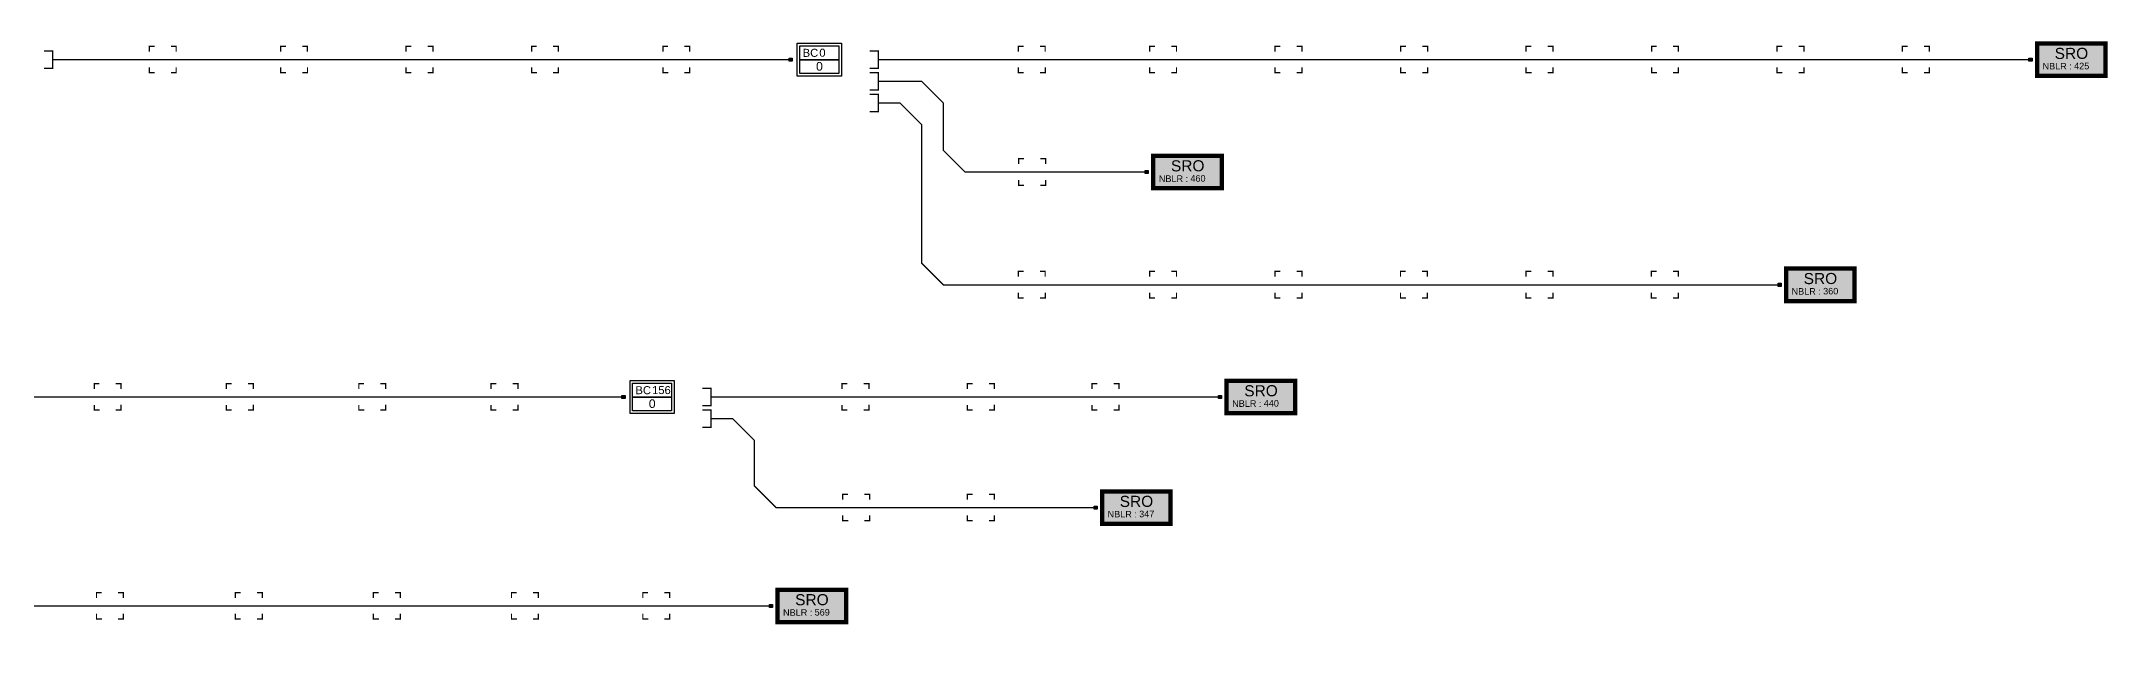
# Model space of a CAD drawing. Header units: millimetres. Extents: x -4 to 2367, y -186 to 4.
# Drawn here: x 1891.2 to 2367.4, y -135.5 to 4.2 of the extents above; entities that cross this region are included whole.
import ezdxf
from ezdxf.enums import TextEntityAlignment as Align

# ---------------------------------------------------------------- set-up
doc = ezdxf.new("R2010")
doc.units = ezdxf.units.MM
for name, color, linetype in [('1 - 072Fo Conduite', 40, '72Fo'), ('1 - 096Fo Conduite', 30, '96Fo'), ('1 - 288Fo Conduite', 46, '288Fo'), ('BPE', 122, 'Continuous'), ('BPECHB', 7, 'Continuous'), ('BPEFACADE', 7, 'Continuous'), ('PDTCHB', 7, 'Continuous'), ('PDTCHB-AC', 7, 'Continuous'), ('PM', 7, 'Continuous')]:
    doc.layers.add(name, color=color, linetype=linetype)
doc.styles.add('arial', font='Arial')
doc.styles.add('POP', font='Arial')
doc.styles.get("Standard").update_dxf_attribs({"font": 'Arial'})
doc.styles.add('TimeNR', font='Arial')
doc.linetypes.add('288Fo', pattern='A,4,-0.5,["288Fo",Standard,S=1,R=0,X=0,Y=-0.5],-4.45', length=8.95)
doc.linetypes.add('72Fo', pattern='A,4,-0.5,["72Fo",Standard,S=1,R=0,X=0,Y=-0.5],-3.65', length=8.15)
doc.linetypes.add('96Fo', pattern='A,4,-0.5,["96Fo",Standard,S=1,R=0,X=0,Y=-0.5],-3.65', length=8.15)

# ---------------------------------------------------------------- blocks, each defined once
blk = doc.blocks.new('BPECHB')
at = {"color": 122, "linetype": 'Continuous', "flags": 128}
for points in [[(-5.089844999999999, 3.810116999999999), (5.089844999999999, 3.810116999999999), (5.089844999999999, -3.810116999999999), (-5.089844999999999, -3.810116999999999)], [(-4.489844999999999, 3.210116999999999), (4.489844999999999, 3.210116999999999), (4.489844999999999, -3.210116999999999), (-4.489844999999999, -3.210116999999999)]]:
    blk.add_lwpolyline(points, close=True, dxfattribs=at)
at = {"color": 122, "flags": 128}
for points in [[(-4.489844999999999, 3.210116999999999), (4.489844999999999, 3.210116999999999), (4.489844999999999, 0), (-4.489844999999999, 0)], [(-4.489844999999999, 0), (4.489844999999999, 0), (4.489844999999999, -3.210116999999999), (-4.489844999999999, -3.210116999999999)]]:
    blk.add_lwpolyline(points, close=True, dxfattribs=at)
at = {"color": 122}
blk.add_text(' BC', height=1.8442, dxfattribs=at).set_placement((-4.550228999999999, 0.6583420000000001))
at = {"color": 122, "flags": 1}
blk.add_attdef('NOE_NUM', text='', height=2, dxfattribs=at).set_placement((0.2721694778089541, 7.153788999999999), align=Align.MIDDLE_CENTER)
at = {"color": 122, "linetype": 'ByBlock', "style": 'TimeNR'}
blk.add_attdef('NOE_NBEPIS', text='', height=1.844, dxfattribs=at).set_placement((-1e-16, 1.605058), align=Align.MIDDLE_LEFT)
at = {"color": 122, "style": 'arial'}
blk.add_attdef('NOE_NBLR', text='', height=2, dxfattribs=at).set_placement((0.0247808886300822, -1.529046), align=Align.MIDDLE_CENTER)
at = {"flags": 1}
for tag, p in [('NOE_USAGE', (0.2449582709981473, -7.728476)), ('MAT_CAPA', (0.2442271972495126, -6.728476)), ('NOE_TYPE', (0.2448187533659786, -6.228476)), ('ADR_VOIE', (0.2456949778750687, -9.228475999999999)), ('ADR_NUM', (0.2457254494508585, -8.728475999999999)), ('MAT_REF', (0.2446951704370922, -5.728476)), ('.', (0.243890733198959, -8.228475999999999)), ('INF_NATURE', (0.2450474278090706, -12.728476)), ('INF_PROPRI', (0.244936022947063, -13.228476)), ('ADR_INSEE', (0.2458681742015199, -10.728476)), ('ADR_VILLE', (0.2459045095697046, -9.728475999999999)), ('ADR_CPLT', (0.2458352512169606, -10.228476)), ('SEC_NUM', (0.2447890901512266, -12.228476)), ('ADR_CP', (0.2455895884925912, -11.228476))]:
    blk.add_attdef(tag, text='', height=0.3, dxfattribs=at).set_placement(p, align=Align.MIDDLE_CENTER)
blk.add_attdef('NOE_POSE', text='', height=0.3, dxfattribs=at).set_placement((-0.884025, -7.178484999999999), align=Align.MIDDLE_LEFT)
blk.add_attdef('INF_NUM', text='', height=0.3, dxfattribs=at).set_placement((1.243281677659433, -11.668574), align=Align.MIDDLE_RIGHT)
blk = doc.blocks.new('BLKSYN.043')
at = {"layer": 'BPE', "linetype": 'ByBlock'}
ref = blk.add_blockref('BPECHB', (0, 0), dxfattribs=at)
ref.add_attrib('NOE_NBEPIS', '0', dxfattribs={"layer": '0', "height": 1.844, "style": 'TimeNR'}).set_placement((-1e-16, 1.605058), align=Align.MIDDLE_LEFT)
ref.add_attrib('NOE_NBLR', '0', dxfattribs={"layer": '0', "height": 2, "style": 'arial'}).set_placement((0.0247808886300822, -1.529046), align=Align.MIDDLE_CENTER)
blk = doc.blocks.new('BLKSYN.099')
at = {"layer": 'BPE', "linetype": 'ByBlock'}
ref = blk.add_blockref('BPECHB', (0, 0), dxfattribs=at)
ref.add_attrib('NOE_NBEPIS', '156', dxfattribs={"layer": '0', "height": 1.844, "style": 'TimeNR'}).set_placement((-1e-16, 1.605058), align=Align.MIDDLE_LEFT)
ref.add_attrib('NOE_NBLR', '0', dxfattribs={"layer": '0', "height": 2, "style": 'arial'}).set_placement((0.0247808886300822, -1.529046), align=Align.MIDDLE_CENTER)
blk = doc.blocks.new('PDTCHB-AC')
at = {"layer": 'BPEFACADE', "color": 10, "linetype": 'Continuous', "const_width": 0.3, "flags": 128}
for points in [[(-3.109863, 1.852839), (-3.109985, 3.09603), (-1.890085, 3.09603)], [(3.09515, 1.854033), (3.095272, 3.097224), (1.875372, 3.097224)], [(-1.866312, -3.016638), (-3.109503, -3.016961), (-3.1097, -1.797061)], [(3.097978, -1.776809), (3.097978, -3.02), (1.872531, -3.02)]]:
    blk.add_lwpolyline(points, dxfattribs=at)
blk = doc.blocks.new('BLKSYN.033')
at = {"layer": 'PDTCHB', "linetype": 'ByBlock'}
blk.add_blockref('PDTCHB-AC', (0, 0), dxfattribs=at)
blk = doc.blocks.new('BLKSYN.035')
at = {"layer": 'PM', "linetype": 'ByBlock'}
blk.add_blockref('PDTCHB-AC', (0, 0), dxfattribs=at)
blk = doc.blocks.new('BLKSYN.042')
at = {"layer": 'PDTCHB', "linetype": 'ByBlock'}
blk.add_blockref('PDTCHB-AC', (0, 0), dxfattribs=at)
blk = doc.blocks.new('BLKSYN.095')
at = {"layer": 'PDTCHB', "linetype": 'ByBlock'}
blk.add_blockref('PDTCHB-AC', (0, 0), dxfattribs=at)
blk = doc.blocks.new('BLKSYN.098')
at = {"layer": 'PDTCHB', "linetype": 'ByBlock'}
blk.add_blockref('PDTCHB-AC', (0, 0), dxfattribs=at)
blk = doc.blocks.new('BLKSYN.133')
at = {"layer": 'PDTCHB', "linetype": 'ByBlock'}
blk.add_blockref('PDTCHB-AC', (0, 0), dxfattribs=at)
blk = doc.blocks.new('PDTCHB')
at = {"layer": 'BPEFACADE', "color": 7, "linetype": 'Continuous', "const_width": 0.3, "flags": 128}
for points in [[(-3.109863, 1.852839), (-3.109985, 3.09603), (-1.890085, 3.09603)], [(3.09515, 1.854033), (3.095272, 3.097224), (1.875372, 3.097224)], [(-1.866312, -3.016638), (-3.109503, -3.016961), (-3.1097, -1.797061)], [(3.097978, -1.776809), (3.097978, -3.02), (1.872531, -3.02)]]:
    blk.add_lwpolyline(points, dxfattribs=at)
blk = doc.blocks.new('BLKSYN.026')
at = {"layer": 'PM', "linetype": 'ByBlock'}
blk.add_blockref('PDTCHB', (0, 0), dxfattribs=at)
blk = doc.blocks.new('BLKSYN.027')
at = {"layer": 'PDTCHB', "linetype": 'ByBlock'}
blk.add_blockref('PDTCHB', (0, 0), dxfattribs=at)
blk = doc.blocks.new('BLKSYN.028')
at = {"layer": 'PDTCHB', "linetype": 'ByBlock'}
blk.add_blockref('PDTCHB', (0, 0), dxfattribs=at)
blk = doc.blocks.new('BLKSYN.029')
at = {"layer": 'PDTCHB', "linetype": 'ByBlock'}
blk.add_blockref('PDTCHB', (0, 0), dxfattribs=at)
blk = doc.blocks.new('BLKSYN.030')
at = {"layer": 'PDTCHB', "linetype": 'ByBlock'}
blk.add_blockref('PDTCHB', (0, 0), dxfattribs=at)
blk = doc.blocks.new('BLKSYN.031')
at = {"layer": 'PDTCHB', "linetype": 'ByBlock'}
blk.add_blockref('PDTCHB', (0, 0), dxfattribs=at)
blk = doc.blocks.new('BLKSYN.032')
at = {"layer": 'PDTCHB', "linetype": 'ByBlock'}
blk.add_blockref('PDTCHB', (0, 0), dxfattribs=at)
blk = doc.blocks.new('BLKSYN.037')
at = {"layer": 'PM', "linetype": 'ByBlock'}
blk.add_blockref('PDTCHB', (0, 0), dxfattribs=at)
blk = doc.blocks.new('BLKSYN.038')
at = {"layer": 'PDTCHB', "linetype": 'ByBlock'}
blk.add_blockref('PDTCHB', (0, 0), dxfattribs=at)
blk = doc.blocks.new('BLKSYN.039')
at = {"layer": 'PDTCHB', "linetype": 'ByBlock'}
blk.add_blockref('PDTCHB', (0, 0), dxfattribs=at)
blk = doc.blocks.new('BLKSYN.040')
at = {"layer": 'PDTCHB', "linetype": 'ByBlock'}
blk.add_blockref('PDTCHB', (0, 0), dxfattribs=at)
blk = doc.blocks.new('BLKSYN.041')
at = {"layer": 'PDTCHB', "linetype": 'ByBlock'}
blk.add_blockref('PDTCHB', (0, 0), dxfattribs=at)
blk = doc.blocks.new('BLKSYN.044')
at = {"layer": 'BPECHB', "linetype": 'ByBlock'}
blk.add_blockref('PDTCHB', (0, 0), dxfattribs=at)
blk = doc.blocks.new('BLKSYN.045')
at = {"layer": 'PDTCHB', "linetype": 'ByBlock'}
blk.add_blockref('PDTCHB', (0, 0), dxfattribs=at)
blk = doc.blocks.new('BLKSYN.046')
at = {"layer": 'PDTCHB', "linetype": 'ByBlock'}
blk.add_blockref('PDTCHB', (0, 0), dxfattribs=at)
blk = doc.blocks.new('BLKSYN.047')
at = {"layer": 'PDTCHB', "linetype": 'ByBlock'}
blk.add_blockref('PDTCHB', (0, 0), dxfattribs=at)
blk = doc.blocks.new('BLKSYN.048')
at = {"layer": 'PDTCHB', "linetype": 'ByBlock'}
blk.add_blockref('PDTCHB', (0, 0), dxfattribs=at)
blk = doc.blocks.new('BLKSYN.093')
at = {"layer": 'PM', "linetype": 'ByBlock'}
blk.add_blockref('PDTCHB', (0, 0), dxfattribs=at)
blk = doc.blocks.new('BLKSYN.094')
at = {"layer": 'PDTCHB', "linetype": 'ByBlock'}
blk.add_blockref('PDTCHB', (0, 0), dxfattribs=at)
blk = doc.blocks.new('BLKSYN.097')
at = {"layer": 'PM', "linetype": 'ByBlock'}
blk.add_blockref('PDTCHB', (0, 0), dxfattribs=at)
blk = doc.blocks.new('BLKSYN.105')
at = {"layer": 'PDTCHB', "linetype": 'ByBlock'}
blk.add_blockref('PDTCHB', (0, 0), dxfattribs=at)
blk = doc.blocks.new('BLKSYN.106')
at = {"layer": 'PDTCHB', "linetype": 'ByBlock'}
blk.add_blockref('PDTCHB', (0, 0), dxfattribs=at)
blk = doc.blocks.new('BLKSYN.107')
at = {"layer": 'PDTCHB', "linetype": 'ByBlock'}
blk.add_blockref('PDTCHB', (0, 0), dxfattribs=at)
blk = doc.blocks.new('BLKSYN.108')
at = {"layer": 'PDTCHB', "linetype": 'ByBlock'}
blk.add_blockref('PDTCHB', (0, 0), dxfattribs=at)
blk = doc.blocks.new('BLKSYN.129')
at = {"layer": 'PDTCHB', "linetype": 'ByBlock'}
blk.add_blockref('PDTCHB', (0, 0), dxfattribs=at)
blk = doc.blocks.new('BLKSYN.130')
at = {"layer": 'PDTCHB', "linetype": 'ByBlock'}
blk.add_blockref('PDTCHB', (0, 0), dxfattribs=at)
blk = doc.blocks.new('BLKSYN.131')
at = {"layer": 'PDTCHB', "linetype": 'ByBlock'}
blk.add_blockref('PDTCHB', (0, 0), dxfattribs=at)
blk = doc.blocks.new('BLKSYN.132')
at = {"layer": 'PDTCHB', "linetype": 'ByBlock'}
blk.add_blockref('PDTCHB', (0, 0), dxfattribs=at)
blk = doc.blocks.new('PM')
blk.add_hatch(color=30).paths.add_polyline_path([(-7.890277999999997, 3.730337999999998), (7.890277999999997, 3.730337999999998), (7.890277999999997, -3.730337999999998), (-7.890277999999997, -3.730337999999998)])
at = {"const_width": 1, "flags": 128}
blk.add_lwpolyline([(-7.890278, 3.730338), (7.890278, 3.730338), (7.890278, -3.730338), (-7.890278, -3.730338)], close=True, dxfattribs=at)
at = {"style": 'POP'}
blk.add_text('SRO', height=2.551502, rotation=0.202649, dxfattribs=at).set_placement((0.035257, 1.457943), align=Align.MIDDLE_CENTER)
at = {"linetype": 'ByBlock'}
blk.add_text('NBLR :', height=1.5, dxfattribs=at).set_placement((-6.616733, -2.255805))
blk.add_attdef('NBLR_CUM', text='', height=1.5).set_placement((0.656872, -1.450184), align=Align.MIDDLE_LEFT)
blk.add_attdef('NOE_NBEPISS', text='', height=0.3).set_placement((-0.0291896444513815, -5.772305999999999), align=Align.MIDDLE_CENTER)
at = {"flags": 1}
for tag, p in [('NOE_USAGE', (-0.0293764275011708, -8.692217)), ('NOE_POSE', (-0.0295199054159514, -8.192217)), ('MAT_CAPA', (-0.0301067986577181, -7.692216999999999)), ('NOE_NBLR', (-0.029417151084751, -5.192216999999999)), ('NOE_TYPE', (-0.0295152739191511, -7.192216999999999)), ('NOE_NUM', (-0.0295734822850007, -6.192216999999999)), ('MAT_REF', (-0.029638571718433, -6.692216999999999)), ('.', (-0.0304426215077259, -9.192217)), ('INF_NATURE', (-0.0292868354924303, -13.192217)), ('INF_PROPRI', (-0.0293975664117372, -13.692217)), ('ADR_INSEE', (-0.0284657725924773, -11.692217)), ('ADR_VILLE', (-0.0284294440455752, -10.692217)), ('ADR_CPLT', (-0.0284985195879508, -11.192217)), ('ADR_VOIE', (-0.0286386524114253, -10.192217)), ('ADR_NUM', (-0.0286086051194006, -9.692217)), ('SEC_NUM', (-0.0295450803808335, -14.192217)), ('INF_NUM', (-0.0296534749492743, -12.692217)), ('ADR_CP', (-0.0287441563914469, -12.192217))]:
    blk.add_attdef(tag, text='', height=0.3, dxfattribs=at).set_placement(p, align=Align.MIDDLE_CENTER)
blk = doc.blocks.new('BLKSYN.025')
at = {"layer": 'PDTCHB', "linetype": 'ByBlock'}
blk.add_blockref('PM', (0, 0), dxfattribs=at).add_auto_attribs({'NBLR_CUM': '425'})
blk = doc.blocks.new('BLKSYN.034')
at = {"layer": 'PDTCHB-AC', "linetype": 'ByBlock'}
blk.add_blockref('PM', (0, 0), dxfattribs=at).add_auto_attribs({'NBLR_CUM': '460'})
blk = doc.blocks.new('BLKSYN.036')
at = {"layer": 'PDTCHB-AC', "linetype": 'ByBlock'}
blk.add_blockref('PM', (0, 0), dxfattribs=at).add_auto_attribs({'NBLR_CUM': '360'})
blk = doc.blocks.new('BLKSYN.092')
at = {"layer": 'PDTCHB', "linetype": 'ByBlock'}
blk.add_blockref('PM', (0, 0), dxfattribs=at).add_auto_attribs({'NBLR_CUM': '440'})
blk = doc.blocks.new('BLKSYN.096')
at = {"layer": 'PDTCHB-AC', "linetype": 'ByBlock'}
blk.add_blockref('PM', (0, 0), dxfattribs=at).add_auto_attribs({'NBLR_CUM': '347'})
blk = doc.blocks.new('BLKSYN.116')
at = {"layer": 'PDTCHB', "linetype": 'ByBlock'}
blk.add_blockref('PM', (0, 0), dxfattribs=at).add_auto_attribs({'NBLR_CUM': '569'})

msp = doc.modelspace()

# ---------------------------------------------------------------- hatches: boundary and pattern name
at = {"layer": '1 - 072Fo Conduite', "linetype": 'ByBlock'}
for points in [[(2291.423513215077, -52.23195723427501), (2291.423513215077, -51.53195723427501), (2292.123513215077, -51.53195723427501), (2292.123513215077, -52.23195723427501), (2291.423513215077, -52.23195723427501)], [(2133.803156028304, -103.5748166068363), (2133.803156028304, -102.8748166068363), (2134.503156028304, -102.8748166068363), (2134.503156028304, -103.5748166068363), (2133.803156028304, -103.5748166068363)]]:
    msp.add_hatch(color=256, dxfattribs=at).paths.add_polyline_path(points, flags=0)
at = {"layer": '1 - 096Fo Conduite', "linetype": 'ByBlock'}
for points in [[(2349.262660891445, -0.35), (2349.262660891445, 0.35), (2349.962660891445, 0.35), (2349.962660891445, -0.35), (2349.262660891445, -0.35)], [(2145.612439716368, -26.2576791009833), (2145.612439716368, -25.5576791009833), (2146.312439716368, -25.5576791009833), (2146.312439716368, -26.2576791009833), (2145.612439716368, -26.2576791009833)], [(2162.51311538233, -78.083635086624), (2162.51311538233, -77.38363508662401), (2163.21311538233, -77.38363508662401), (2163.21311538233, -78.083635086624), (2162.51311538233, -78.083635086624)], [(2059.016408253607, -126.233767754019), (2059.016408253607, -125.5337677540191), (2059.716408253606, -125.5337677540191), (2059.716408253606, -126.233767754019), (2059.016408253607, -126.233767754019)]]:
    msp.add_hatch(color=256, dxfattribs=at).paths.add_polyline_path(points, flags=0)
at = {"layer": '1 - 288Fo Conduite', "linetype": 'ByBlock'}
for points in [[(2063.562643455467, -0.35), (2063.562643455467, 0.35), (2064.262643455466, 0.35), (2064.262643455466, -0.35), (2063.562643455467, -0.35)], [(2025.01858380654, -78.083635086624), (2025.01858380654, -77.38363508662401), (2025.71858380654, -77.38363508662401), (2025.71858380654, -78.083635086624), (2025.01858380654, -78.083635086624)]]:
    msp.add_hatch(color=256, dxfattribs=at).paths.add_polyline_path(points, flags=0)

# ---------------------------------------------------------------- linework, layer by layer
at = {"layer": '1 - 072Fo Conduite', "linetype": 'ByBlock', "const_width": 0.3, "flags": 128}
for points in [[(2082.092333455466, -8), (2084.092333455466, -8), (2084.092333455466, -12), (2082.092333455466, -12)], [(2084.092333455466, -10), (2089.092333455466, -10), (2094.092333455466, -15), (2094.092333455466, -46.88195723427501), (2099.092333455466, -51.88195723427501), (2119.448238268444, -51.88195723427501)], [(2119.448238268444, -51.88195723427501), (2149.710874382264, -51.88195723427501)], [(2149.710874382264, -51.88195723427501), (2178.63934473988, -51.88195723427501)], [(2178.63934473988, -51.88195723427501), (2207.536287081263, -51.88195723427501)], [(2207.536287081263, -51.88195723427501), (2236.444154972826, -51.88195723427501)], [(2236.444154972826, -51.88195723427501), (2265.34109731421, -51.88195723427501)], [(2265.34109731421, -51.88195723427501), (2291.773513215077, -51.88195723427501)], [(2043.54827380654, -80.733635086624), (2045.54827380654, -80.733635086624), (2045.54827380654, -84.733635086624), (2043.54827380654, -84.733635086624)], [(2045.54827380654, -82.733635086624), (2050.54827380654, -82.733635086624), (2055.54827380654, -87.733635086624), (2055.54827380654, -98.22481660683627), (2060.54827380654, -103.2248166068363), (2079.012029407717, -103.2248166068363)], [(2079.012029407717, -103.2248166068363), (2107.720740127437, -103.2248166068363)], [(2107.720740127437, -103.2248166068363), (2134.153156028304, -103.2248166068363)]]:
    msp.add_lwpolyline(points, dxfattribs=at)
at = {"layer": '1 - 072Fo Conduite', "linetype": 'ByBlock', "flags": 128}
for points in [[(2291.423513215077, -52.23195723427501), (2291.423513215077, -51.53195723427501), (2292.123513215077, -51.53195723427501), (2292.123513215077, -52.23195723427501), (2291.423513215077, -52.23195723427501)], [(2133.803156028304, -103.5748166068363), (2133.803156028304, -102.8748166068363), (2134.503156028304, -102.8748166068363), (2134.503156028304, -103.5748166068363), (2133.803156028304, -103.5748166068363)]]:
    msp.add_lwpolyline(points, close=True, dxfattribs=at)
at = {"layer": '1 - 096Fo Conduite', "linetype": 'ByBlock', "const_width": 0.3, "flags": 128}
for points in [[(2082.092333455466, 2), (2084.092333455466, 2), (2084.092333455466, -2), (2082.092333455466, -2)], [(2084.092333455466, 0), (2119.44948690275, 0)], [(2119.44948690275, 0), (2149.71212301657, 0)], [(2149.71212301657, 0), (2178.611874785142, 0)], [(2178.611874785142, 0), (2207.589354039278, 0)], [(2207.589354039278, 0), (2236.48910580785, 0)], [(2236.48910580785, 0), (2265.384799514928, 0)], [(2265.384799514928, 0), (2294.2845512835, 0)], [(2294.2845512835, 0), (2323.180244990578, 0)], [(2323.180244990578, 0), (2349.612660891445, 0)], [(2082.092333455466, -3), (2084.092333455466, -3), (2084.092333455466, -7), (2082.092333455466, -7)], [(2084.092333455466, -5), (2094.092333455466, -5), (2099.092333455466, -10), (2099.092333455466, -20.9076791009833), (2104.092333455466, -25.9076791009833), (2119.530023815501, -25.9076791009833)], [(2119.530023815501, -25.9076791009833), (2145.962439716368, -25.9076791009833)], [(2043.54827380654, -75.733635086624), (2045.54827380654, -75.733635086624), (2045.54827380654, -79.733635086624), (2043.54827380654, -79.733635086624)], [(2045.54827380654, -77.733635086624), (2078.82504642036, -77.733635086624)], [(2078.82504642036, -77.733635086624), (2107.721988761743, -77.733635086624)], [(2107.721988761743, -77.733635086624), (2136.430699481463, -77.733635086624)], [(2136.430699481463, -77.733635086624), (2162.86311538233, -77.733635086624)], [(1875.21812721988, -125.883767754019), (1907.034688727801, -125.883767754019)], [(1907.034688727801, -125.883767754019), (1939.038233223079, -125.883767754019)], [(1939.038233223079, -125.883767754019), (1970.854794730999, -125.883767754019)], [(1970.854794730999, -125.883767754019), (2002.671356238919, -125.883767754019)], [(2002.671356238919, -125.883767754019), (2032.933992352739, -125.883767754019)], [(2032.933992352739, -125.883767754019), (2059.366408253607, -125.883767754019)]]:
    msp.add_lwpolyline(points, dxfattribs=at)
at = {"layer": '1 - 096Fo Conduite', "linetype": 'ByBlock', "flags": 128}
for points in [[(2349.262660891445, -0.35), (2349.262660891445, 0.35), (2349.962660891445, 0.35), (2349.962660891445, -0.35), (2349.262660891445, -0.35)], [(2145.612439716368, -26.2576791009833), (2145.612439716368, -25.5576791009833), (2146.312439716368, -25.5576791009833), (2146.312439716368, -26.2576791009833), (2145.612439716368, -26.2576791009833)], [(2162.51311538233, -78.083635086624), (2162.51311538233, -77.38363508662401), (2163.21311538233, -77.38363508662401), (2163.21311538233, -78.083635086624), (2162.51311538233, -78.083635086624)], [(2059.016408253607, -126.233767754019), (2059.016408253607, -125.5337677540191), (2059.716408253606, -125.5337677540191), (2059.716408253606, -126.233767754019), (2059.016408253607, -126.233767754019)]]:
    msp.add_lwpolyline(points, close=True, dxfattribs=at)
at = {"layer": '1 - 288Fo Conduite', "linetype": 'ByBlock', "const_width": 0.3, "flags": 128}
for points in [[(1891.818196683566, 2), (1893.818196683566, 2), (1893.818196683566, -2), (1891.818196683566, -2)], [(1893.818196683566, 0), (1919.186275681029, 0)], [(1919.186275681029, 0), (1949.448911794849, 0)], [(1949.448911794849, 0), (1978.356779686412, 0)], [(1978.356779686412, 0), (2007.285250044028, 0)], [(2007.285250044028, 0), (2037.547886157848, 0)], [(2037.547886157848, 0), (2063.912643455466, 0)], [(1877.603352272947, -77.733635086624), (1906.50310404152, -77.733635086624)], [(1906.50310404152, -77.733635086624), (1936.953971777004, -77.733635086624)], [(1936.953971777004, -77.733635086624), (1967.48537642524, -77.733635086624)], [(1967.48537642524, -77.733635086624), (1997.936244160723, -77.733635086624)], [(1997.936244160723, -77.733635086624), (2025.36858380654, -77.733635086624)]]:
    msp.add_lwpolyline(points, dxfattribs=at)
at = {"layer": '1 - 288Fo Conduite', "linetype": 'ByBlock', "flags": 128}
for points in [[(2063.562643455467, -0.35), (2063.562643455467, 0.35), (2064.262643455466, 0.35), (2064.262643455466, -0.35), (2063.562643455467, -0.35)], [(2025.01858380654, -78.083635086624), (2025.01858380654, -77.38363508662401), (2025.71858380654, -77.38363508662401), (2025.71858380654, -78.083635086624), (2025.01858380654, -78.083635086624)]]:
    msp.add_lwpolyline(points, close=True, dxfattribs=at)

# ---------------------------------------------------------------- block references
at = {"layer": 'BPE', "linetype": 'ByBlock'}
for name, p in [('BLKSYN.043', (2070.502488455466, 0)), ('BLKSYN.099', (2031.95842880654, -77.733635086624))]:
    msp.add_blockref(name, p, dxfattribs=at)
at = {"layer": 'PDTCHB', "linetype": 'ByBlock'}
for name, p in [('BLKSYN.044', (1919.186275681029, 0)), ('BLKSYN.045', (1949.448911794849, 0)), ('BLKSYN.046', (1978.356779686412, 0)), ('BLKSYN.047', (2007.285250044028, 0)), ('BLKSYN.048', (2037.547886157848, 0)), ('BLKSYN.026', (2119.44948690275, 0)), ('BLKSYN.027', (2149.71212301657, 0)), ('BLKSYN.028', (2178.611874785142, 0)), ('BLKSYN.029', (2207.589354039278, 0)), ('BLKSYN.030', (2236.48910580785, 0)), ('BLKSYN.031', (2265.384799514928, 0)), ('BLKSYN.032', (2294.2845512835, 0)), ('BLKSYN.037', (2119.448238268444, -51.88195723427501)), ('BLKSYN.038', (2149.710874382264, -51.88195723427501)), ('BLKSYN.039', (2178.63934473988, -51.88195723427501)), ('BLKSYN.040', (2207.536287081263, -51.88195723427501)), ('BLKSYN.041', (2236.444154972826, -51.88195723427501)), ('BLKSYN.105', (1906.50310404152, -77.733635086624)), ('BLKSYN.106', (1936.953971777004, -77.733635086624)), ('BLKSYN.107', (1967.48537642524, -77.733635086624)), ('BLKSYN.108', (1997.936244160723, -77.733635086624)), ('BLKSYN.093', (2078.82504642036, -77.733635086624)), ('BLKSYN.094', (2107.721988761743, -77.733635086624)), ('BLKSYN.097', (2079.012029407717, -103.2248166068363)), ('BLKSYN.129', (1907.034688727801, -125.883767754019)), ('BLKSYN.130', (1939.038233223079, -125.883767754019)), ('BLKSYN.131', (1970.854794730999, -125.883767754019)), ('BLKSYN.132', (2002.671356238919, -125.883767754019))]:
    msp.add_blockref(name, p, dxfattribs=at)
at = {"layer": 'PDTCHB-AC', "linetype": 'ByBlock'}
for name, p in [('BLKSYN.033', (2323.180244990578, 0)), ('BLKSYN.035', (2119.530023815501, -25.9076791009833)), ('BLKSYN.042', (2265.34109731421, -51.88195723427501)), ('BLKSYN.095', (2136.430699481463, -77.733635086624)), ('BLKSYN.098', (2107.720740127437, -103.2248166068363)), ('BLKSYN.133', (2032.933992352739, -125.883767754019))]:
    msp.add_blockref(name, p, dxfattribs=at)
at = {"layer": 'PM', "linetype": 'ByBlock'}
for name, p in [('BLKSYN.025', (2359.002938891445, 0)), ('BLKSYN.034', (2155.352717716368, -25.9076791009833)), ('BLKSYN.036', (2301.163791215077, -51.88195723427501)), ('BLKSYN.092', (2172.25339338233, -77.733635086624)), ('BLKSYN.096', (2143.543434028304, -103.2248166068363)), ('BLKSYN.116', (2068.756686253606, -125.883767754019))]:
    msp.add_blockref(name, p, dxfattribs=at)

doc.saveas('drawing.dxf')
